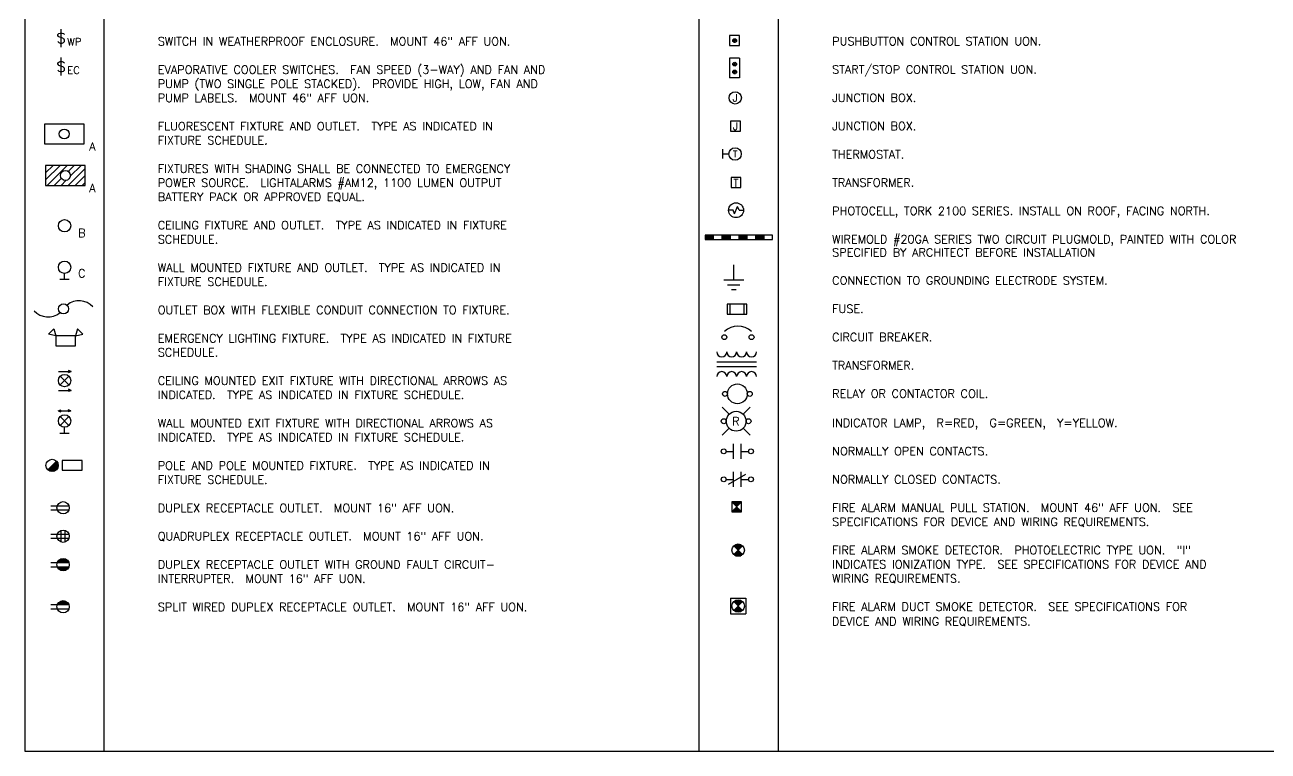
# Model space of a CAD drawing. Extents: x 2 to 27.5, y 4.9 to 23.
# Drawn here: x 2 to 17.67, y 4.89 to 14.05 of the extents above; entities that cross this region are included whole.
import ezdxf
from ezdxf.enums import TextEntityAlignment as Align

# ---------------------------------------------------------------- set-up
doc = ezdxf.new("R2010")
doc.units = 0
doc.header["$MEASUREMENT"] = 0
doc.layers.get('0').update_dxf_attribs({"linetype": 'CONTINUOUS'})
for name, color, linetype in [('3', 10, 'CONTINUOUS'), ('LEGBOX', 14, 'CONTINUOUS'), ('LEGSYMBOL', 2, 'CONTINUOUS'), ('LEGTEXT', 7, 'CONTINUOUS')]:
    doc.layers.add(name, color=color, linetype=linetype)
doc.styles.add('ANNOTATE', font='SIMPLEX')
doc.styles.add('NOTES', font='SIMPLEX', dxfattribs={"height": 0.104})
doc.styles.add('TITLE', font='SIMPLEX')

# ---------------------------------------------------------------- blocks, each defined once
blk = doc.blocks.new('EC023')
at = {"linetype": 'BYBLOCK'}
for p, q in [((-0.038, 0), (-0.094, 0)), ((-0.019, -0.047), (-0.038, 0)), ((-0.019, -0.047), (0.019, 0.047)), ((0.038, 0), (0.019, 0.047)), ((0.038, 0), (0.094, 0))]:
    blk.add_line(p, q, dxfattribs=at)
blk.add_circle((0, 0), 0.0938, dxfattribs=at)
blk = doc.blocks.new('EW009')
at = {"linetype": 'BYBLOCK'}
for p, q in [((-0.041, 0.159), (-0.028, 0.171)), ((-0.041, 0.147), (-0.041, 0.159)), ((-0.028, 0.171), (-0.011, 0.177)), ((-0.011, 0.177), (0.013, 0.177)), ((0, 0), (0, 0.228)), ((0.013, 0.177), (0.031, 0.171)), ((0.031, 0.171), (0.043, 0.159)), ((-0.035, 0.136), (-0.041, 0.147)), ((-0.041, 0.07), (-0.029, 0.058)), ((-0.029, 0.129), (-0.035, 0.136)), ((-0.017, 0.124), (-0.029, 0.129)), ((-0.029, 0.058), (-0.011, 0.052)), ((0.019, 0.112), (-0.017, 0.124)), ((-0.011, 0.052), (0.013, 0.052)), ((0.013, 0.052), (0.031, 0.058)), ((0.031, 0.106), (0.019, 0.112)), ((0.037, 0.1), (0.031, 0.106)), ((0.031, 0.058), (0.043, 0.07)), ((0.043, 0.088), (0.037, 0.1)), ((0.043, 0.07), (0.043, 0.088))]:
    blk.add_line(p, q, dxfattribs=at)
at = {"linetype": 'BYBLOCK', "style": 'ANNOTATE'}
blk.add_text('WP', height=0.0938, dxfattribs=at).set_placement((0.075, 0.021))
blk = doc.blocks.new('EW010')
at = {"linetype": 'BYBLOCK'}
for p, q in [((-0.041, 0.159), (-0.028, 0.171)), ((-0.041, 0.147), (-0.041, 0.159)), ((-0.028, 0.171), (-0.011, 0.177)), ((-0.011, 0.177), (0.013, 0.177)), ((0, 0), (0, 0.228)), ((0.013, 0.177), (0.031, 0.171)), ((0.031, 0.171), (0.043, 0.159)), ((-0.035, 0.136), (-0.041, 0.147)), ((-0.041, 0.07), (-0.029, 0.058)), ((-0.029, 0.129), (-0.035, 0.136)), ((-0.017, 0.124), (-0.029, 0.129)), ((-0.029, 0.058), (-0.011, 0.052)), ((0.019, 0.112), (-0.017, 0.124)), ((-0.011, 0.052), (0.013, 0.052)), ((0.013, 0.052), (0.031, 0.058)), ((0.031, 0.106), (0.019, 0.112)), ((0.037, 0.1), (0.031, 0.106)), ((0.031, 0.058), (0.043, 0.07)), ((0.043, 0.088), (0.037, 0.1)), ((0.043, 0.07), (0.043, 0.088))]:
    blk.add_line(p, q, dxfattribs=at)
at = {"linetype": 'BYBLOCK', "style": 'ANNOTATE'}
blk.add_text('EC', height=0.0938, dxfattribs=at).set_placement((0.075, 0.021))
blk = doc.blocks.new('ER001')
at = {"linetype": 'BYBLOCK'}
for p, q in [((0, 0.026), (0.229, 0.026)), ((0, -0.026), (0.229, -0.026))]:
    blk.add_line(p, q, dxfattribs=at)
blk.add_circle((0.156, 0), 0.0781, dxfattribs=at)
blk = doc.blocks.new('ER002')
at = {"linetype": 'BYBLOCK'}
for p, q in [((0, 0.026), (0.229, 0.026)), ((0.13, -0.074), (0.13, 0.073)), ((0.182, -0.074), (0.182, 0.073)), ((0, -0.026), (0.229, -0.026))]:
    blk.add_line(p, q, dxfattribs=at)
blk.add_circle((0.156, 0), 0.0781, dxfattribs=at)
blk = doc.blocks.new('ER003')
at = {"linetype": 'BYBLOCK'}
for p, q in [((0, 0.026), (0.229, 0.026)), ((0.086, 0.035), (0.226, 0.035)), ((0.092, 0.044), (0.221, 0.044)), ((0.099, 0.053), (0.214, 0.053)), ((0.109, 0.062), (0.204, 0.062)), ((0.124, 0.071), (0.189, 0.071)), ((0, -0.026), (0.229, -0.026)), ((0.086, -0.035), (0.226, -0.035)), ((0.092, -0.044), (0.221, -0.044)), ((0.099, -0.053), (0.214, -0.053)), ((0.109, -0.062), (0.204, -0.062)), ((0.124, -0.071), (0.189, -0.071))]:
    blk.add_line(p, q, dxfattribs=at)
blk.add_circle((0.156, 0), 0.0781, dxfattribs=at)
blk = doc.blocks.new('ER008')
at = {"linetype": 'BYBLOCK'}
for p, q in [((0, 0.026), (0.229, 0.026)), ((0.086, 0.035), (0.226, 0.035)), ((0.092, 0.044), (0.221, 0.044)), ((0.099, 0.053), (0.214, 0.053)), ((0.109, 0.062), (0.204, 0.062)), ((0.124, 0.071), (0.189, 0.071)), ((0, -0.026), (0.229, -0.026))]:
    blk.add_line(p, q, dxfattribs=at)
blk.add_circle((0.156, 0), 0.0781, dxfattribs=at)
blk = doc.blocks.new('EP017')
at = {"linetype": 'BYBLOCK'}
for p, q in [((0.062, 0.25), (-0.062, 0.25)), ((-0.062, 0.25), (-0.062, 0)), ((0.062, 0.25), (0.062, 0)), ((0.062, 0), (-0.062, 0))]:
    blk.add_line(p, q, dxfattribs=at)
for centre, radius in [((0.002, 0.174), 0.0234), ((0.002, 0.174), 0.0107), ((0.002, 0.076), 0.0234), ((0.002, 0.076), 0.0107)]:
    blk.add_circle(centre, radius, dxfattribs=at)
blk = doc.blocks.new('EP016')
at = {"linetype": 'BYBLOCK'}
for p, q in [((-0.062, 0.125), (-0.062, 0)), ((0.062, 0.125), (-0.062, 0.125)), ((-0.062, 0), (0.062, 0)), ((0.062, 0), (0.062, 0.125))]:
    blk.add_line(p, q, dxfattribs=at)
for radius in [0.0234, 0.0107]:
    blk.add_circle((0.002, 0.062), radius, dxfattribs=at)
blk = doc.blocks.new('EP014')
at = {"linetype": 'BYBLOCK'}
blk.add_circle((0, 0), 0.0781, dxfattribs=at)
at = {"linetype": 'BYBLOCK', "style": 'ANNOTATE'}
blk.add_text('J', height=0.0938, dxfattribs=at).set_placement((0, 0), align=Align.MIDDLE)
blk = doc.blocks.new('EP015')
at = {"linetype": 'BYBLOCK'}
for p, q in [((-0.069, 0.067), (-0.069, -0.058)), ((0.056, 0.067), (-0.069, 0.067)), ((0.056, -0.058), (0.056, 0.067)), ((-0.069, -0.058), (0.056, -0.058))]:
    blk.add_line(p, q, dxfattribs=at)
at = {"linetype": 'BYBLOCK', "style": 'ANNOTATE'}
blk.add_text('J', height=0.0938, dxfattribs=at).set_placement((-0.006, 0.004), align=Align.MIDDLE)
blk = doc.blocks.new('EP006')
at = {"linetype": 'BYBLOCK'}
for p, q in [((0, -0.059), (0, 0.059)), ((0, 0), (0.078, 0))]:
    blk.add_line(p, q, dxfattribs=at)
blk.add_circle((0.156, 0), 0.0781, dxfattribs=at)
blk = doc.blocks.new('EP022')
at = {"linetype": 'BYBLOCK'}
for p, q in [((-0.062, 0.066), (-0.062, -0.059)), ((0.063, 0.066), (-0.062, 0.066)), ((0.063, -0.059), (0.063, 0.066)), ((-0.062, -0.059), (0.063, -0.059))]:
    blk.add_line(p, q, dxfattribs=at)
at = {"linetype": 'BYBLOCK', "style": 'ANNOTATE'}
blk.add_text('T', height=0.0938, dxfattribs=at).set_placement((0, -0.004), align=Align.MIDDLE)
blk = doc.blocks.new('EP007')
at = {"linetype": 'BYBLOCK'}
for p, q in [((0, 0.0625), (0, 0)), ((1, 0.0625), (0, 0.0625)), ((0, 0.054), (0.125, 0.054)), ((0, 0.045), (0.125, 0.045)), ((0, 0.036), (0.125, 0.036)), ((0, 0.027), (0.125, 0.027)), ((0, 0.018), (0.125, 0.018)), ((0, 0.009), (0.125, 0.009)), ((0, 0), (1, 0)), ((0.125, 0), (0.125, 0.0625)), ((0.25, 0.0625), (0.25, 0)), ((0.25, 0.054), (0.375, 0.054)), ((0.25, 0.045), (0.375, 0.045)), ((0.25, 0.036), (0.375, 0.036)), ((0.25, 0.027), (0.375, 0.027)), ((0.25, 0.018), (0.375, 0.018)), ((0.25, 0.009), (0.375, 0.009)), ((0.375, 0), (0.375, 0.0625)), ((0.5, 0.0625), (0.5, 0)), ((0.5, 0.054), (0.625, 0.054)), ((0.5, 0.045), (0.625, 0.045)), ((0.5, 0.036), (0.625, 0.036)), ((0.5, 0.027), (0.625, 0.027)), ((0.5, 0.018), (0.625, 0.018)), ((0.5, 0.009), (0.625, 0.009)), ((0.625, 0), (0.625, 0.0625)), ((0.75, 0.0625), (0.75, 0)), ((0.75, 0.054), (0.875, 0.054)), ((0.75, 0.045), (0.875, 0.045)), ((0.75, 0.036), (0.875, 0.036)), ((0.75, 0.027), (0.875, 0.027)), ((0.75, 0.018), (0.875, 0.018)), ((0.75, 0.009), (0.875, 0.009)), ((0.875, 0), (0.875, 0.0625)), ((1, 0), (1, 0.0625))]:
    blk.add_line(p, q, dxfattribs=at)
blk = doc.blocks.new('EC019')
at = {"linetype": 'BYBLOCK'}
for p, q in [((-0.125, 0), (0.125, 0)), ((-0.078, -0.063), (0.078, -0.063)), ((-0.031, -0.125), (0.031, -0.125))]:
    blk.add_line(p, q, dxfattribs=at)
blk = doc.blocks.new('EC001')
at = {"linetype": 'BYBLOCK'}
for p, q in [((0, 0.062), (0, -0.062)), ((0.25, 0.062), (0, 0.062)), ((0.037, -0.062), (0.037, 0.062)), ((0.213, -0.062), (0.213, 0.062)), ((0.25, -0.062), (0.25, 0.062)), ((0, -0.062), (0.25, -0.062))]:
    blk.add_line(p, q, dxfattribs=at)
blk = doc.blocks.new('EC022')
at = {"linetype": 'BYBLOCK'}
for centre in [(0.031, 0), (0.374, 0)]:
    blk.add_circle(centre, 0.031, dxfattribs=at)
blk.add_arc((0.202, -0.118), 0.255, 47.8532, 132.1468, dxfattribs=at)
blk = doc.blocks.new('EC018')
at = {"linetype": 'BYBLOCK'}
for p, q in [((-0.25, -0.125), (0.25, -0.125)), ((0.25, -0.1875), (-0.25, -0.1875))]:
    blk.add_line(p, q, dxfattribs=at)
for centre, start, end in [((-0.1875, 0), 180, 0), ((-0.0625, 0), 180, 0), ((0.0625, 0), 180, 0), ((0.1875, 0), 180, 0), ((-0.1875, -0.3125), 0, 180), ((-0.0625, -0.3125), 0, 180), ((0.0625, -0.3125), 0, 180), ((0.1875, -0.3125), 0, 180)]:
    blk.add_arc(centre, 0.0625, start, end, dxfattribs=at)
blk = doc.blocks.new('EC017')
at = {"linetype": 'BYBLOCK'}
for centre, radius in [((0.03125, 0), 0.03125), ((0.1875, 0), 0.125), ((0.34375, 0), 0.03125)]:
    blk.add_circle(centre, radius, dxfattribs=at)
blk = doc.blocks.new('EC016')
at = {"linetype": 'BYBLOCK'}
for p, q in [((0.099, 0.088), (0.011, 0.177)), ((0.276, 0.088), (0.364, 0.177)), ((0.099, -0.088), (0.011, -0.177)), ((0.276, -0.088), (0.364, -0.177))]:
    blk.add_line(p, q, dxfattribs=at)
for centre, radius in [((0.031, 0), 0.0312), ((0.188, 0), 0.125), ((0.344, 0), 0.0312)]:
    blk.add_circle(centre, radius, dxfattribs=at)
blk = doc.blocks.new('EC002')
at = {"linetype": 'BYBLOCK'}
for p, q in [((0.062, 0), (0.155, 0)), ((0.155, -0.094), (0.155, 0.094)), ((0.249, -0.094), (0.249, 0.094)), ((0.249, 0), (0.343, 0))]:
    blk.add_line(p, q, dxfattribs=at)
for centre in [(0.031, 0), (0.374, 0)]:
    blk.add_circle(centre, 0.031, dxfattribs=at)
blk = doc.blocks.new('EC003')
at = {"linetype": 'BYBLOCK'}
for p, q in [((0.092, -0.059), (0.311, 0.066)), ((0.155, -0.094), (0.155, 0.094)), ((0.249, -0.094), (0.249, 0.094)), ((0.062, 0), (0.155, 0)), ((0.249, 0), (0.343, 0))]:
    blk.add_line(p, q, dxfattribs=at)
for centre in [(0.031, 0), (0.374, 0)]:
    blk.add_circle(centre, 0.031, dxfattribs=at)
blk = doc.blocks.new('ES001')
at = {"linetype": 'BYBLOCK'}
for p, q in [((-0.062, 0.125), (-0.062, 0)), ((0.062, 0.125), (-0.062, 0.125)), ((0.062, 0.125), (-0.062, 0)), ((0.062, 0), (-0.062, 0.125)), ((-0.062, 0), (0.062, 0)), ((0.052, 0.114), (-0.052, 0.114)), ((0.052, 0.011), (-0.052, 0.011)), ((0.043, 0.105), (-0.043, 0.105)), ((0.043, 0.02), (-0.043, 0.02)), ((0.034, 0.096), (-0.034, 0.096)), ((0.034, 0.029), (-0.034, 0.029)), ((0.025, 0.087), (-0.025, 0.087)), ((0.025, 0.038), (-0.025, 0.038)), ((0.016, 0.078), (-0.016, 0.078)), ((0.016, 0.047), (-0.016, 0.047)), ((0.007, 0.069), (-0.007, 0.069)), ((0.007, 0.056), (-0.007, 0.056)), ((0.062, 0), (0.062, 0.125))]:
    blk.add_line(p, q, dxfattribs=at)
blk = doc.blocks.new('ES002')
at = {"linetype": 'BYBLOCK'}
for p, q in [((-0.055, -0.055), (0.055, 0.055)), ((-0.055, 0.055), (0.055, -0.055)), ((-0.053, 0.053), (0.053, 0.053)), ((-0.048, 0.062), (0.048, 0.062)), ((-0.044, 0.044), (0.044, 0.044)), ((-0.035, 0.035), (0.035, 0.035)), ((-0.033, 0.071), (0.033, 0.071)), ((-0.026, 0.026), (0.026, 0.026)), ((-0.017, 0.017), (0.017, 0.017)), ((-0.008, 0.008), (0.008, 0.008)), ((-0.053, -0.053), (0.053, -0.053)), ((-0.048, -0.062), (0.048, -0.062)), ((-0.044, -0.044), (0.044, -0.044)), ((-0.035, -0.035), (0.035, -0.035)), ((-0.033, -0.071), (0.033, -0.071)), ((-0.026, -0.026), (0.026, -0.026)), ((-0.017, -0.017), (0.017, -0.017)), ((-0.008, -0.008), (0.008, -0.008))]:
    blk.add_line(p, q, dxfattribs=at)
blk.add_circle((0, 0), 0.0781, dxfattribs=at)
blk = doc.blocks.new('ES028')
at = {"linetype": 'BYBLOCK'}
for p, q in [((-0.098, 0.098), (0.098, 0.098)), ((-0.098, 0.098), (-0.098, -0.098)), ((-0.055, 0.055), (0.055, -0.055)), ((-0.055, -0.055), (0.055, 0.055)), ((-0.053, 0.053), (0.053, 0.053)), ((-0.048, 0.062), (0.048, 0.062)), ((-0.044, 0.044), (0.044, 0.044)), ((-0.035, 0.035), (0.035, 0.035)), ((-0.033, 0.071), (0.033, 0.071)), ((-0.026, 0.026), (0.026, 0.026)), ((-0.017, 0.017), (0.017, 0.017)), ((-0.008, 0.008), (0.008, 0.008)), ((0.098, 0.098), (0.098, -0.098)), ((-0.098, -0.098), (0.098, -0.098)), ((-0.053, -0.053), (0.053, -0.053)), ((-0.048, -0.062), (0.048, -0.062)), ((-0.044, -0.044), (0.044, -0.044)), ((-0.035, -0.035), (0.035, -0.035)), ((-0.033, -0.071), (0.033, -0.071)), ((-0.026, -0.026), (0.026, -0.026)), ((-0.017, -0.017), (0.017, -0.017)), ((-0.008, -0.008), (0.008, -0.008))]:
    blk.add_line(p, q, dxfattribs=at)
blk.add_circle((0, 0), 0.0781, dxfattribs=at)
blk = doc.blocks.new('EL003')
at = {"linetype": 'BYBLOCK'}
for p, q in [((48, 24), (0, 24)), ((0, 24), (0, 0)), ((48, 0), (48, 24)), ((0, 0), (48, 0))]:
    blk.add_line(p, q, dxfattribs=at)
blk.add_circle((24, 12), 6, dxfattribs=at)
blk = doc.blocks.new('EL023')
at = {"linetype": 'BYBLOCK'}
for p, q in [((0, 24), (0, 0)), ((48, 24), (0, 24)), ((48, 0), (48, 24)), ((0, 0), (48, 0))]:
    blk.add_line(p, q, dxfattribs=at)
at = {"color": 0, "linetype": 'BYBLOCK'}
for p, q in [((0, 6.5), (17.5, 24)), ((0, 15), (9, 24)), ((0, 23.5), (0.5, 24)), ((2, 0), (26, 24)), ((27.4, 16.9), (34.5, 24)), ((27.4, 0), (48, 20.6)), ((29.9, 11), (42.9, 24)), ((10.5, 0), (19.1, 8.6)), ((18.9, 0), (25, 6.1)), ((35.9, 0), (48, 12.1)), ((44.4, 0), (48, 3.6))]:
    blk.add_line(p, q, dxfattribs=at)
at = {"linetype": 'BYBLOCK'}
blk.add_circle((24, 12), 6, dxfattribs=at)
blk = doc.blocks.new('EL008')
at = {"linetype": 'BYBLOCK'}
blk.add_circle((0, 0), 0.0781, dxfattribs=at)
blk = doc.blocks.new('EL009')
at = {"linetype": 'BYBLOCK'}
for p, q in [((0.059, 0), (-0.059, 0)), ((0, 0), (0, 0.078))]:
    blk.add_line(p, q, dxfattribs=at)
blk.add_circle((0, 0.156), 0.0781, dxfattribs=at)
blk = doc.blocks.new('EL013')
at = {"linetype": 'BYBLOCK'}
blk.add_circle((0, 0), 0.0625, dxfattribs=at)
for centre, start, end in [((0.196, -0.137), 42.9246, 129.1534), ((-0.196, 0.137), 222.9246, 309.1534)]:
    blk.add_arc(centre, 0.239, start, end, dxfattribs=at)
blk = doc.blocks.new('EL029')
at = {"linetype": 'BYBLOCK'}
for p, q in [((-0.216, 0.149), (-0.149, 0.216)), ((-0.149, 0.216), (-0.125, 0.125)), ((0.149, 0.216), (0.125, 0.125)), ((0.216, 0.149), (0.149, 0.216)), ((-0.125, 0.125), (-0.216, 0.149)), ((0.125, 0.125), (-0.125, 0.125)), ((-0.125, 0.125), (-0.125, 0)), ((-0.125, 0), (0.125, 0)), ((0.125, 0.125), (0.216, 0.149)), ((0.125, 0), (0.125, 0.125))]:
    blk.add_line(p, q, dxfattribs=at)
blk = doc.blocks.new('EL031')
at = {"linetype": 'BYBLOCK'}
for p, q in [((-0.055, -0.055), (0.055, 0.055)), ((0.055, -0.055), (-0.055, 0.055))]:
    blk.add_line(p, q, dxfattribs=at)
blk.add_circle((0, 0), 0.0781, dxfattribs=at)
blk = doc.blocks.new('EL030')
at = {"linetype": 'BYBLOCK'}
for p, q in [((-0.055, 0.101), (0.055, 0.211)), ((0.055, 0.101), (-0.055, 0.211)), ((0.059, 0), (-0.059, 0)), ((0, 0), (0, 0.078))]:
    blk.add_line(p, q, dxfattribs=at)
blk.add_circle((0, 0.156), 0.0781, dxfattribs=at)
blk = doc.blocks.new('EL032')
at = {"linetype": 'BYBLOCK'}
for p, q in [((-0.079, 0), (-0.047, 0.014)), ((-0.079, 0), (-0.047, -0.014)), ((-0.079, 0), (0.079, 0)), ((-0.047, 0.014), (-0.06, 0)), ((-0.047, -0.014), (-0.06, 0)), ((0.047, 0.014), (0.06, 0)), ((0.079, 0), (0.047, 0.014)), ((0.047, -0.014), (0.06, 0)), ((0.079, 0), (0.047, -0.014))]:
    blk.add_line(p, q, dxfattribs=at)
blk = doc.blocks.new('EL033')
at = {"linetype": 'BYBLOCK'}
for p, q in [((-0.079, 0), (0.079, 0)), ((0.047, 0.014), (0.06, 0)), ((0.079, 0), (0.047, 0.014)), ((0.079, 0), (0.047, -0.014)), ((0.047, -0.014), (0.06, 0))]:
    blk.add_line(p, q, dxfattribs=at)
blk = doc.blocks.new('EP025')
at = {"linetype": 'BYBLOCK'}
for p, q in [((-0.055, -0.055), (0.055, 0.055)), ((-0.049, -0.061), (0.061, 0.049)), ((-0.041, -0.066), (0.066, 0.041)), ((-0.033, -0.071), (0.071, 0.033)), ((-0.024, -0.074), (0.074, 0.024)), ((-0.013, -0.077), (0.077, 0.013)), ((-0.002, -0.078), (0.078, 0.002)), ((0.128, 0.062), (0.128, -0.062)), ((0.378, 0.062), (0.128, 0.062)), ((0.378, -0.062), (0.378, 0.062)), ((0.012, -0.077), (0.077, -0.012)), ((0.029, -0.072), (0.072, -0.029)), ((0.128, -0.062), (0.378, -0.062))]:
    blk.add_line(p, q, dxfattribs=at)
blk.add_circle((0, 0), 0.0781, dxfattribs=at)

msp = doc.modelspace()

# ---------------------------------------------------------------- linework, layer by layer
at = {"layer": '3', "linetype": 'BYBLOCK'}
msp.add_lwpolyline([(2, 4.891), (27.5, 4.891), (27.5, 23), (2, 23)], close=True, dxfattribs=at)
at = {"layer": 'LEGBOX', "linetype": 'BYBLOCK'}
for p, q in [((3, 4.891), (3, 22.02)), ((10.5, 4.891), (10.5, 22.02)), ((11.5, 4.891), (11.5, 22.02))]:
    msp.add_line(p, q, dxfattribs=at)
at = {"layer": 'LEGSYMBOL', "linetype": 'BYBLOCK'}
msp.add_line((10.935, 10.835), (10.935, 11.022), dxfattribs=at)

# ---------------------------------------------------------------- block references
for name, p in [('EW009', (2.458, 13.768)), ('EP016', (10.944, 13.788)), ('EW010', (2.458, 13.409)), ('EP017', (10.944, 13.379)), ('EP014', (10.953, 13.128)), ('EP015', (10.962, 12.766)), ('EP006', (10.795, 12.421)), ('EP022', (10.962, 12.059)), ('EC023', (10.964, 11.712)), ('EL008', (2.501, 11.516)), ('EL009', (2.501, 10.836)), ('EC019', (10.935, 10.835)), ('EL013', (2.487, 10.468)), ('EC001', (10.851, 10.465)), ('EL029', (2.514, 10.001)), ('EC022', (10.785, 10.111)), ('EC018', (10.971, 9.926)), ('EL031', (2.501, 9.563)), ('EL033', (2.504, 9.676)), ('EL033', (2.504, 9.44)), ('EC017', (10.793, 9.396)), ('EL032', (2.5, 9.182)), ('EL030', (2.501, 8.898)), ('EC016', (10.777, 9.051)), ('EC002', (10.777, 8.671)), ('EP025', (2.343, 8.494)), ('EC003', (10.777, 8.318)), ('ER001', (2.326, 7.96)), ('ES001', (10.971, 7.909)), ('ER002', (2.326, 7.601)), ('ES002', (10.99, 7.426)), ('ER003', (2.326, 7.242)), ('ER008', (2.326, 6.712)), ('ES028', (10.99, 6.721))]:
    msp.add_blockref(name, p, dxfattribs=at)
for name, p, xscale, yscale, zscale in [('EL003', (2.246, 12.548), 0.01041666666666667, 0.01041666666666667, 0.01041666666666667), ('EL023', (2.261, 12.025), 0.01041666666666667, 0.01041666666666667, 0.01041666666666667), ('EP007', (10.573, 11.344), 0.85, 0.85, 0.85)]:
    msp.add_blockref(name, p, dxfattribs=dict(at, xscale=xscale, yscale=yscale, zscale=zscale))

# ---------------------------------------------------------------- texts
at = {"layer": 'LEGSYMBOL', "linetype": 'BYBLOCK', "style": 'TITLE'}
for s, p in [('A', (2.812, 12.463)), ('A', (2.812, 11.94)), ('B', (2.67, 11.373)), ('C', (2.67, 10.864))]:
    msp.add_text(s, height=0.104, dxfattribs=at).set_placement(p)
at = {"layer": 'LEGSYMBOL', "linetype": 'BYBLOCK', "style": 'NOTES'}
for s, height, p in [('T', 0.078, (10.952, 12.421)), ('R', 0.104, (10.962, 9.051))]:
    msp.add_text(s, height=height, dxfattribs=at).set_placement(p, align=Align.MIDDLE)
at = {"layer": 'LEGTEXT', "linetype": 'BYBLOCK', "style": 'NOTES'}
for s, p in [('SWITCH IN WEATHERPROOF ENCLOSURE.  MOUNT 46" AFF UON.', (3.675, 13.789)), ('PUSHBUTTON CONTROL STATION UON.', (12.175, 13.79)), ('EVAPORATIVE COOLER SWITCHES.  FAN SPEED (3-WAY) AND FAN AND', (3.675, 13.432)), ('START/STOP CONTROL STATION UON.', (12.175, 13.434)), ('PUMP (TWO SINGLE POLE STACKED).  PROVIDE HIGH, LOW, FAN AND', (3.675, 13.254)), ('PUMP LABELS.  MOUNT 46" AFF UON.', (3.675, 13.076)), ('JUNCTION BOX.', (12.175, 13.077)), ('FLUORESCENT FIXTURE AND OUTLET.  TYPE AS INDICATED IN', (3.675, 12.719)), ('JUNCTION BOX.', (12.175, 12.721)), ('FIXTURE SCHEDULE.', (3.675, 12.541)), ('THERMOSTAT.', (12.175, 12.364)), ('FIXTURES WITH SHADING SHALL BE CONNECTED TO EMERGENCY', (3.675, 12.184)), ('POWER SOURCE.  LIGHTALARMS #AM12, 1100 LUMEN OUTPUT', (3.675, 12.006)), ('TRANSFORMER.', (12.175, 12.008)), ('BATTERY PACK OR APPROVED EQUAL.', (3.675, 11.828)), ('PHOTOCELL, TORK 2100 SERIES. INSTALL ON ROOF, FACING NORTH.', (12.175, 11.651)), ('CEILING FIXTURE AND OUTLET.  TYPE AS INDICATED IN FIXTURE', (3.675, 11.471)), ('SCHEDULE.', (3.675, 11.293)), ('WIREMOLD #20GA SERIES TWO CIRCUIT PLUGMOLD, PAINTED WITH COLOR', (12.175, 11.294)), ('SPECIFIED BY ARCHITECT BEFORE INSTALLATION', (12.175, 11.127)), ('WALL MOUNTED FIXTURE AND OUTLET.  TYPE AS INDICATED IN', (3.675, 10.936)), ('FIXTURE SCHEDULE.', (3.675, 10.758)), ('CONNECTION TO GROUNDING ELECTRODE SYSTEM.', (12.175, 10.773)), ('OUTLET BOX WITH FLEXIBLE CONDUIT CONNECTION TO FIXTURE.', (3.675, 10.401)), ('FUSE.', (12.175, 10.417)), ('EMERGENCY LIGHTING FIXTURE.  TYPE AS INDICATED IN FIXTURE', (3.675, 10.045)), ('CIRCUIT BREAKER.', (12.175, 10.06)), ('SCHEDULE.', (3.675, 9.867)), ('TRANSFORMER.', (12.175, 9.703)), ('CEILING MOUNTED EXIT FIXTURE WITH DIRECTIONAL ARROWS AS', (3.675, 9.51)), ('INDICATED.  TYPE AS INDICATED IN FIXTURE SCHEDULE.', (3.675, 9.332)), ('RELAY OR CONTACTOR COIL.', (12.175, 9.347)), ('WALL MOUNTED EXIT FIXTURE WITH DIRECTIONAL ARROWS AS', (3.675, 8.975)), ('INDICATOR LAMP,  R=RED,  G=GREEN,  Y=YELLOW.', (12.175, 8.978)), ('INDICATED.  TYPE AS INDICATED IN FIXTURE SCHEDULE.', (3.675, 8.797)), ('NORMALLY OPEN CONTACTS.', (12.175, 8.622)), ('POLE AND POLE MOUNTED FIXTURE.  TYPE AS INDICATED IN', (3.675, 8.44)), ('FIXTURE SCHEDULE.', (3.675, 8.262)), ('NORMALLY CLOSED CONTACTS.', (12.175, 8.265)), ('DUPLEX RECEPTACLE OUTLET.  MOUNT 16" AFF UON.', (3.675, 7.905)), ('FIRE ALARM MANUAL PULL STATION.  MOUNT 46" AFF UON.  SEE', (12.175, 7.909)), ('SPECIFICATIONS FOR DEVICE AND WIRING REQUIREMENTS.', (12.175, 7.73)), ('QUADRUPLEX RECEPTACLE OUTLET.  MOUNT 16" AFF UON.', (3.675, 7.549)), ('FIRE ALARM SMOKE DETECTOR.  PHOTOELECTRIC TYPE UON.  "I"', (12.175, 7.374)), ('DUPLEX RECEPTACLE OUTLET WITH GROUND FAULT CIRCUIT-', (3.675, 7.192)), ('INDICATES IONIZATION TYPE.  SEE SPECIFICATIONS FOR DEVICE AND', (12.175, 7.195)), ('INTERRUPTER.  MOUNT 16" AFF UON.', (3.675, 7.014)), ('WIRING REQUIREMENTS.', (12.175, 7.017)), ('SPLIT WIRED DUPLEX RECEPTACLE OUTLET.  MOUNT 16" AFF UON.', (3.675, 6.657)), ('FIRE ALARM DUCT SMOKE DETECTOR.  SEE SPECIFICATIONS FOR', (12.175, 6.661)), ('DEVICE AND WIRING REQUIREMENTS.', (12.172, 6.475))]:
    msp.add_text(s, height=0.104, dxfattribs=at).set_placement(p)

doc.saveas('drawing.dxf')
